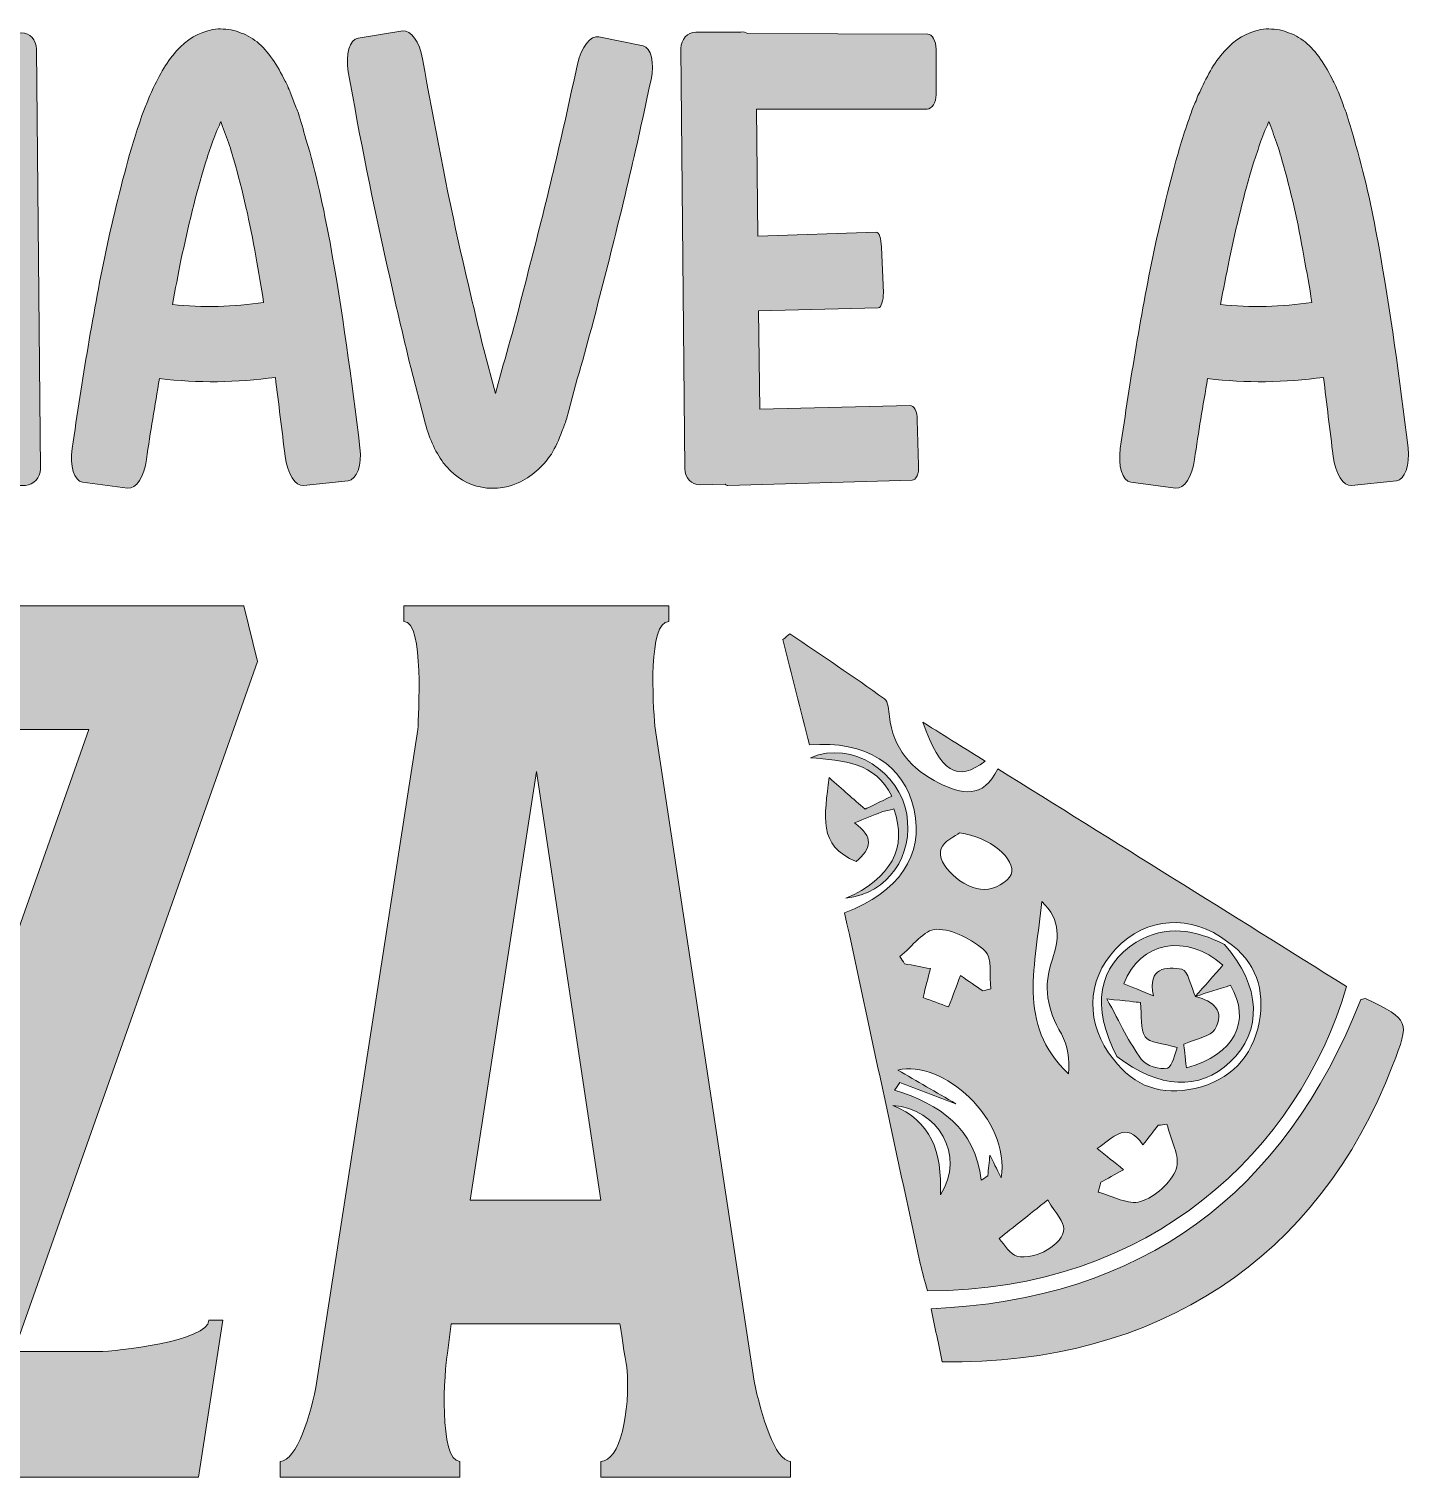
# Model space of a CAD drawing. Header units: inches. Extents: x 169 to 911, y -942 to -138.
# Drawn here: x 542.5 to 896.5, y -510 to -139 of the extents above; entities that cross this region are included whole.
import ezdxf

# ---------------------------------------------------------------- set-up
doc = ezdxf.new("R2010")
doc.units = ezdxf.units.IN
doc.header["$MEASUREMENT"] = 0
doc.layers.add('Layer 1', color=7, linetype='Continuous')

# ---------------------------------------------------------------- blocks, each defined once
blk = doc.blocks.new('block 4')
at = {"layer": 'Layer 1', "true_color": 0xe43b40}
h = blk.add_hatch(color=13, dxfattribs=at)
h.dxf.hatch_style = 2
edge = h.paths.add_edge_path()
edge.add_spline(control_points=[(508.29, -326.98), (508.29, -326.98), (504.27, -326.98), (504.27, -326.98), (504.27, -326.98), (510.52, -286.81), (510.52, -286.81), (510.52, -286.81), (597.57, -286.81), (597.57, -286.81), (597.57, -286.81), (601.14, -301.09), (601.14, -301.09), (601.14, -301.09), (538.64, -477.86), (538.64, -477.86), (538.64, -477.86), (560.51, -477.86), (560.51, -477.86), (564.53, -477.86), (588.64, -475.18), (588.64, -469.82), (588.64, -469.82), (592.21, -469.82), (592.21, -469.82), (592.21, -469.82), (585.96, -509.99), (585.96, -509.99), (585.96, -509.99), (499.36, -509.99), (499.36, -509.99), (499.36, -509.99), (495.35, -495.71), (495.35, -495.71), (495.35, -495.71), (557.84, -318.5), (557.84, -318.5), (557.84, -318.5), (535.97, -318.5), (535.97, -318.5), (532.39, -318.5), (508.29, -321.63), (508.29, -326.98)], knot_values=[0, 0, 0, 0, 1, 1, 1, 2, 2, 2, 3, 3, 3, 4, 4, 4, 5, 5, 5, 6, 6, 6, 7, 7, 7, 8, 8, 8, 9, 9, 9, 10, 10, 10, 11, 11, 11, 12, 12, 12, 13, 13, 13, 14, 14, 14, 14], degree=3, periodic=1)
h = blk.add_hatch(color=13, dxfattribs=at)
h.dxf.hatch_style = 2
edge = h.paths.add_edge_path()
edge.add_spline(control_points=[(737.73, -505.98), (737.73, -505.98), (737.73, -509.99), (737.73, -509.99), (737.73, -509.99), (689.08, -509.99), (689.08, -509.99), (689.08, -509.99), (689.08, -505.98), (689.08, -505.98), (693.98, -505.98), (696.66, -493.48), (695.77, -481.87), (695.33, -480.09), (693.98, -470.71), (693.98, -470.71), (693.98, -470.71), (650.69, -470.71), (650.69, -470.71), (650.69, -470.71), (649.79, -478.3), (649.79, -478.3), (648.9, -482.32), (647.56, -505.98), (652.92, -505.98), (652.92, -505.98), (652.92, -509.99), (652.92, -509.99), (652.92, -509.99), (606.94, -509.99), (606.94, -509.99), (606.94, -509.99), (606.94, -505.98), (606.94, -505.98), (610.96, -505.98), (614.98, -493.92), (616.32, -485.44), (616.32, -485.44), (642.21, -318.5), (642.21, -318.5), (642.21, -314.93), (643.99, -290.83), (638.63, -290.83), (638.63, -290.83), (638.63, -286.81), (638.63, -286.81), (638.63, -286.81), (706.48, -286.81), (706.48, -286.81), (706.48, -286.81), (706.48, -290.83), (706.48, -290.83), (701.13, -290.83), (702.47, -311.81), (702.91, -317.61), (702.91, -317.61), (728.35, -485.44), (728.35, -485.44), (730.14, -493.92), (733.71, -505.98), (737.73, -505.98)], knot_values=[0, 0, 0, 0, 1, 1, 1, 2, 2, 2, 3, 3, 3, 4, 4, 4, 5, 5, 5, 6, 6, 6, 7, 7, 7, 8, 8, 8, 9, 9, 9, 10, 10, 10, 11, 11, 11, 12, 12, 12, 13, 13, 13, 14, 14, 14, 15, 15, 15, 16, 16, 16, 17, 17, 17, 18, 18, 18, 19, 19, 19, 20, 20, 20, 20], degree=3, periodic=1)
h.paths.add_polyline_path([(689.08, -439.02), (672.56, -329.21), (655.6, -439.02)])
at = {"layer": 'Layer 1', "lineweight": 0}
blk.add_lwpolyline([(689.08, -439.02), (672.56, -329.21), (655.6, -439.02), (689.08, -439.02)], dxfattribs=at)
for points, knots in [([(508.29, -326.98), (508.29, -326.98), (504.27, -326.98), (504.27, -326.98), (504.27, -326.98), (510.52, -286.81), (510.52, -286.81), (510.52, -286.81), (597.57, -286.81), (597.57, -286.81), (597.57, -286.81), (601.14, -301.09), (601.14, -301.09), (601.14, -301.09), (538.64, -477.86), (538.64, -477.86), (538.64, -477.86), (560.51, -477.86), (560.51, -477.86), (564.53, -477.86), (588.64, -475.18), (588.64, -469.82), (588.64, -469.82), (592.21, -469.82), (592.21, -469.82), (592.21, -469.82), (585.96, -509.99), (585.96, -509.99), (585.96, -509.99), (499.36, -509.99), (499.36, -509.99), (499.36, -509.99), (495.35, -495.71), (495.35, -495.71), (495.35, -495.71), (557.84, -318.5), (557.84, -318.5), (557.84, -318.5), (535.97, -318.5), (535.97, -318.5), (532.39, -318.5), (508.29, -321.63), (508.29, -326.98)], [0, 0, 0, 0, 1, 1, 1, 2, 2, 2, 3, 3, 3, 4, 4, 4, 5, 5, 5, 6, 6, 6, 7, 7, 7, 8, 8, 8, 9, 9, 9, 10, 10, 10, 11, 11, 11, 12, 12, 12, 13, 13, 13, 14, 14, 14, 14]), ([(737.73, -505.98), (737.73, -505.98), (737.73, -509.99), (737.73, -509.99), (737.73, -509.99), (689.08, -509.99), (689.08, -509.99), (689.08, -509.99), (689.08, -505.98), (689.08, -505.98), (693.98, -505.98), (696.66, -493.48), (695.77, -481.87), (695.33, -480.09), (693.98, -470.71), (693.98, -470.71), (693.98, -470.71), (650.69, -470.71), (650.69, -470.71), (650.69, -470.71), (649.79, -478.3), (649.79, -478.3), (648.9, -482.32), (647.56, -505.98), (652.92, -505.98), (652.92, -505.98), (652.92, -509.99), (652.92, -509.99), (652.92, -509.99), (606.94, -509.99), (606.94, -509.99), (606.94, -509.99), (606.94, -505.98), (606.94, -505.98), (610.96, -505.98), (614.98, -493.92), (616.32, -485.44), (616.32, -485.44), (642.21, -318.5), (642.21, -318.5), (642.21, -314.93), (643.99, -290.83), (638.63, -290.83), (638.63, -290.83), (638.63, -286.81), (638.63, -286.81), (638.63, -286.81), (706.48, -286.81), (706.48, -286.81), (706.48, -286.81), (706.48, -290.83), (706.48, -290.83), (701.13, -290.83), (702.47, -311.81), (702.91, -317.61), (702.91, -317.61), (728.35, -485.44), (728.35, -485.44), (730.14, -493.92), (733.71, -505.98), (737.73, -505.98)], [0, 0, 0, 0, 1, 1, 1, 2, 2, 2, 3, 3, 3, 4, 4, 4, 5, 5, 5, 6, 6, 6, 7, 7, 7, 8, 8, 8, 9, 9, 9, 10, 10, 10, 11, 11, 11, 12, 12, 12, 13, 13, 13, 14, 14, 14, 15, 15, 15, 16, 16, 16, 17, 17, 17, 18, 18, 18, 19, 19, 19, 20, 20, 20, 20])]:
    blk.add_open_spline(points, degree=3, knots=knots, dxfattribs=at)
blk = doc.blocks.new('block 5')
at = {"layer": 'Layer 1', "true_color": 0xffffff}
h = blk.add_hatch(color=7, dxfattribs=at)
h.dxf.hatch_style = 2
edge = h.paths.add_edge_path()
edge.add_spline(control_points=[(544.45, -144.18), (544.45, -144.18), (545.45, -251.78), (545.45, -251.78), (545.45, -253.95), (543.78, -255.79), (541.61, -255.96), (541.61, -255.96), (530.1, -255.96), (530.1, -255.96), (527.93, -255.96), (526.26, -254.12), (526.1, -251.95), (526.1, -251.95), (525.76, -210.58), (525.76, -210.58), (525.76, -210.58), (496.57, -211.58), (496.57, -211.58), (496.57, -211.58), (496.9, -251.78), (496.9, -251.78), (497.07, -253.95), (495.23, -255.79), (493.23, -255.96), (493.23, -255.96), (481.55, -255.96), (481.55, -255.96), (479.38, -255.96), (477.71, -254.12), (477.71, -251.95), (477.71, -251.95), (476.71, -144.34), (476.71, -144.34), (476.71, -142.01), (478.38, -140.17), (480.55, -140.17), (480.55, -140.17), (492.06, -140), (492.06, -140), (494.23, -140), (495.9, -141.84), (496.07, -144.18), (496.07, -144.18), (496.4, -192.22), (496.4, -192.22), (496.4, -192.22), (525.6, -191.39), (525.6, -191.39), (525.6, -191.39), (525.26, -144.34), (525.26, -144.34), (525.1, -142.01), (526.93, -140.17), (528.93, -140.17), (528.93, -140.17), (540.61, -140), (540.61, -140), (542.78, -140), (544.45, -141.84), (544.45, -144.18)], knot_values=[0, 0, 0, 0, 1, 1, 1, 2, 2, 2, 3, 3, 3, 4, 4, 4, 5, 5, 5, 6, 6, 6, 7, 7, 7, 8, 8, 8, 9, 9, 9, 10, 10, 10, 11, 11, 11, 12, 12, 12, 13, 13, 13, 14, 14, 14, 15, 15, 15, 16, 16, 16, 17, 17, 17, 18, 18, 18, 19, 19, 19, 20, 20, 20, 20], degree=3, periodic=1)
h = blk.add_hatch(color=7, dxfattribs=at)
h.dxf.hatch_style = 2
edge = h.paths.add_edge_path()
edge.add_spline(control_points=[(627.36, -246.28), (627.86, -250.78), (626.53, -254.45), (624.36, -254.79), (624.36, -254.79), (612.85, -255.96), (612.85, -255.96), (610.85, -256.29), (608.68, -252.95), (608.18, -248.45), (607.34, -241.77), (606.51, -234.93), (605.67, -228.26), (595.83, -229.6), (585.82, -229.76), (575.98, -228.59), (574.81, -235.44), (573.64, -242.27), (572.64, -249.28), (572.14, -253.62), (569.97, -256.96), (567.8, -256.62), (567.8, -256.62), (556.29, -255.12), (556.29, -255.12), (554.12, -254.79), (552.95, -250.95), (553.62, -246.45), (556.12, -229.09), (558.96, -211.58), (562.63, -194.06), (564.63, -185.38), (566.63, -176.71), (569.3, -167.87), (569.97, -165.7), (570.8, -163.36), (571.47, -161.19), (571.97, -160.02), (572.3, -158.86), (572.81, -157.86), (573.14, -157.19), (573.31, -156.69), (573.47, -156.02), (573.47, -156.02), (573.97, -155.19), (573.97, -155.19), (573.97, -155.19), (574.47, -154.02), (574.47, -154.02), (576.31, -150.18), (578.48, -146.34), (581.31, -143.67), (584.15, -140.84), (587.32, -139.34), (590.99, -139), (591.83, -139), (592.83, -139), (593.66, -139.17), (594.66, -139.17), (595.5, -139.5), (596.33, -139.84), (598, -140.34), (599.5, -141.17), (601, -142.34), (603.84, -144.68), (606.17, -148.35), (608.18, -152.35), (608.34, -152.68), (608.68, -153.18), (608.84, -153.69), (609.01, -154.18), (609.34, -154.85), (609.51, -155.19), (609.51, -155.19), (610.18, -157.02), (610.18, -157.02), (610.68, -158.19), (611.01, -159.36), (611.51, -160.36), (612.18, -162.69), (612.85, -164.86), (613.51, -167.2), (616.18, -176.04), (618.02, -184.88), (619.69, -193.73), (622.86, -211.24), (625.19, -228.76), (627.36, -246.28)], knot_values=[0, 0, 0, 0, 1, 1, 1, 2, 2, 2, 3, 3, 3, 4, 4, 4, 5, 5, 5, 6, 6, 6, 7, 7, 7, 8, 8, 8, 9, 9, 9, 10, 10, 10, 11, 11, 11, 12, 12, 12, 13, 13, 13, 14, 14, 14, 15, 15, 15, 16, 16, 16, 17, 17, 17, 18, 18, 18, 19, 19, 19, 20, 20, 20, 21, 21, 21, 22, 22, 22, 23, 23, 23, 24, 24, 24, 25, 25, 25, 26, 26, 26, 27, 27, 27, 28, 28, 28, 29, 29, 29, 29], degree=3, periodic=1)
edge = h.paths.add_edge_path()
edge.add_spline(control_points=[(602.67, -209.07), (602.17, -205.07), (601.33, -201.23), (600.67, -197.23), (599.17, -188.72), (597.33, -180.38), (595, -172.54), (594.49, -170.54), (593.83, -168.53), (593.16, -166.7), (592.83, -165.86), (592.49, -164.86), (592.16, -164.03), (592.16, -164.03), (591.66, -162.69), (591.66, -162.69), (591.66, -162.69), (591.49, -163.03), (591.49, -163.03), (591.49, -163.03), (591.32, -163.69), (591.32, -163.69), (591.16, -164.03), (590.82, -164.53), (590.66, -165.03), (590.33, -165.86), (589.99, -166.87), (589.66, -167.7), (588.99, -169.7), (588.32, -171.54), (587.66, -173.54), (585.32, -181.38), (583.32, -189.72), (581.48, -198.23), (580.81, -201.9), (579.98, -205.74), (579.31, -209.58), (586.99, -210.41), (595, -210.24), (602.67, -209.07)], knot_values=[0, 0, 0, 0, 1, 1, 1, 2, 2, 2, 3, 3, 3, 4, 4, 4, 5, 5, 5, 6, 6, 6, 7, 7, 7, 8, 8, 8, 9, 9, 9, 10, 10, 10, 11, 11, 11, 12, 12, 12, 13, 13, 13, 13], degree=3, periodic=1)
h = blk.add_hatch(color=7, dxfattribs=at)
h.dxf.hatch_style = 2
edge = h.paths.add_edge_path()
edge.add_spline(control_points=[(701.94, -152.02), (698.27, -169.53), (694.09, -187.05), (689.59, -204.4), (687.42, -213.08), (685.09, -221.75), (682.58, -230.26), (682.58, -230.26), (680.91, -236.77), (680.91, -236.77), (680.91, -236.77), (680.25, -238.94), (680.25, -238.94), (679.91, -240.11), (679.58, -241.11), (679.08, -242.11), (678.41, -244.28), (677.41, -246.11), (676.41, -247.95), (674.08, -251.28), (671.24, -253.79), (667.9, -255.29), (664.56, -256.79), (660.73, -257.12), (657.22, -256.12), (653.72, -255.12), (651.05, -253.12), (648.71, -250.12), (646.55, -247.28), (644.88, -243.28), (643.88, -239.27), (643.88, -239.27), (640.37, -225.76), (640.37, -225.76), (638.37, -217.42), (636.37, -209.07), (634.54, -200.57), (630.7, -183.88), (627.36, -166.87), (624.36, -150.02), (623.69, -145.51), (624.69, -141.67), (626.86, -141.34), (626.86, -141.34), (638.37, -139.5), (638.37, -139.5), (640.37, -139.17), (642.71, -142.34), (643.38, -146.68), (646.38, -163.36), (649.55, -179.88), (653.22, -196.4), (655.22, -204.74), (657.06, -212.91), (659.06, -221.09), (659.06, -221.09), (662.06, -232.43), (662.06, -232.43), (662.06, -232.43), (664.07, -225.09), (664.07, -225.09), (666.57, -216.58), (668.74, -208.07), (670.9, -199.56), (675.41, -182.38), (679.41, -165.2), (683.08, -148.01), (684.08, -143.67), (686.42, -140.51), (688.59, -141.01), (688.59, -141.01), (699.93, -143.34), (699.93, -143.34), (701.94, -143.84), (702.94, -147.68), (701.94, -152.02)], knot_values=[0, 0, 0, 0, 1, 1, 1, 2, 2, 2, 3, 3, 3, 4, 4, 4, 5, 5, 5, 6, 6, 6, 7, 7, 7, 8, 8, 8, 9, 9, 9, 10, 10, 10, 11, 11, 11, 12, 12, 12, 13, 13, 13, 14, 14, 14, 15, 15, 15, 16, 16, 16, 17, 17, 17, 18, 18, 18, 19, 19, 19, 20, 20, 20, 21, 21, 21, 22, 22, 22, 23, 23, 23, 24, 24, 24, 25, 25, 25, 25], degree=3, periodic=1)
h = blk.add_hatch(color=7, dxfattribs=at)
h.dxf.hatch_style = 2
edge = h.paths.add_edge_path()
edge.add_spline(control_points=[(775.01, -144.18), (775.01, -144.18), (775.01, -155.85), (775.01, -155.85), (775.01, -157.86), (774.01, -159.52), (772.67, -159.52), (772.67, -159.52), (728.96, -159.52), (728.96, -159.52), (728.96, -159.52), (729.29, -192.06), (729.29, -192.06), (729.29, -192.06), (759.66, -191.06), (759.66, -191.06), (760.33, -191.06), (760.99, -192.73), (760.99, -194.89), (760.99, -194.89), (761.49, -206.57), (761.49, -206.57), (761.49, -208.57), (760.99, -210.41), (760.16, -210.41), (760.16, -210.41), (729.46, -211.24), (729.46, -211.24), (729.46, -211.24), (729.8, -236.44), (729.8, -236.44), (729.8, -236.44), (768.34, -235.44), (768.34, -235.44), (769.33, -235.44), (770.17, -237.1), (770.17, -239.11), (770.17, -239.11), (770.5, -250.78), (770.5, -250.78), (770.67, -252.95), (769.84, -254.62), (768.83, -254.62), (768.83, -254.62), (721.62, -255.96), (721.62, -255.96), (721.45, -255.96), (721.12, -255.96), (720.95, -255.62), (720.95, -255.62), (714.45, -255.79), (714.45, -255.79), (712.28, -255.79), (710.61, -253.95), (710.61, -251.62), (710.61, -251.62), (709.61, -144.01), (709.61, -144.01), (709.61, -141.67), (711.28, -139.84), (713.44, -139.84), (713.44, -139.84), (724.96, -139.84), (724.96, -139.84), (725.63, -139.67), (726.12, -139.84), (726.79, -140.17), (726.79, -140.17), (772.84, -140.34), (772.84, -140.34), (774.01, -140.34), (775.01, -142.01), (775.01, -144.18)], knot_values=[0, 0, 0, 0, 1, 1, 1, 2, 2, 2, 3, 3, 3, 4, 4, 4, 5, 5, 5, 6, 6, 6, 7, 7, 7, 8, 8, 8, 9, 9, 9, 10, 10, 10, 11, 11, 11, 12, 12, 12, 13, 13, 13, 14, 14, 14, 15, 15, 15, 16, 16, 16, 17, 17, 17, 18, 18, 18, 19, 19, 19, 20, 20, 20, 21, 21, 21, 22, 22, 22, 23, 23, 23, 24, 24, 24, 24], degree=3, periodic=1)
h = blk.add_hatch(color=7, dxfattribs=at)
h.dxf.hatch_style = 2
edge = h.paths.add_edge_path()
edge.add_spline(control_points=[(895.96, -246.28), (896.46, -250.78), (895.12, -254.45), (892.95, -254.79), (892.95, -254.79), (881.44, -255.96), (881.44, -255.96), (879.44, -256.29), (877.27, -252.95), (876.77, -248.45), (875.93, -241.77), (875.1, -234.93), (874.27, -228.26), (864.42, -229.6), (854.41, -229.76), (844.57, -228.59), (843.4, -235.44), (842.23, -242.27), (841.23, -249.28), (840.73, -253.62), (838.56, -256.96), (836.39, -256.62), (836.39, -256.62), (824.88, -255.12), (824.88, -255.12), (822.71, -254.79), (821.55, -250.95), (822.21, -246.45), (824.72, -229.09), (827.55, -211.58), (831.22, -194.06), (833.22, -185.38), (835.23, -176.71), (837.89, -167.87), (838.56, -165.7), (839.4, -163.36), (840.07, -161.19), (840.56, -160.02), (840.9, -158.86), (841.4, -157.86), (841.73, -157.19), (841.9, -156.69), (842.07, -156.02), (842.07, -156.02), (842.57, -155.19), (842.57, -155.19), (842.57, -155.19), (843.07, -154.02), (843.07, -154.02), (844.9, -150.18), (847.07, -146.34), (849.91, -143.67), (852.74, -140.84), (855.92, -139.34), (859.58, -139), (860.42, -139), (861.42, -139), (862.25, -139.17), (863.26, -139.17), (864.09, -139.5), (864.92, -139.84), (866.59, -140.34), (868.09, -141.17), (869.6, -142.34), (872.43, -144.68), (874.77, -148.35), (876.77, -152.35), (876.94, -152.68), (877.27, -153.18), (877.44, -153.69), (877.6, -154.18), (877.94, -154.85), (878.1, -155.19), (878.1, -155.19), (878.77, -157.02), (878.77, -157.02), (879.27, -158.19), (879.61, -159.36), (880.11, -160.36), (880.77, -162.69), (881.44, -164.86), (882.11, -167.2), (884.78, -176.04), (886.61, -184.88), (888.28, -193.73), (891.45, -211.24), (893.78, -228.76), (895.96, -246.28)], knot_values=[0, 0, 0, 0, 1, 1, 1, 2, 2, 2, 3, 3, 3, 4, 4, 4, 5, 5, 5, 6, 6, 6, 7, 7, 7, 8, 8, 8, 9, 9, 9, 10, 10, 10, 11, 11, 11, 12, 12, 12, 13, 13, 13, 14, 14, 14, 15, 15, 15, 16, 16, 16, 17, 17, 17, 18, 18, 18, 19, 19, 19, 20, 20, 20, 21, 21, 21, 22, 22, 22, 23, 23, 23, 24, 24, 24, 25, 25, 25, 26, 26, 26, 27, 27, 27, 28, 28, 28, 29, 29, 29, 29], degree=3, periodic=1)
edge = h.paths.add_edge_path()
edge.add_spline(control_points=[(871.26, -209.07), (870.76, -205.07), (869.93, -201.23), (869.26, -197.23), (867.76, -188.72), (865.92, -180.38), (863.59, -172.54), (863.09, -170.54), (862.42, -168.53), (861.75, -166.7), (861.42, -165.86), (861.09, -164.86), (860.75, -164.03), (860.75, -164.03), (860.25, -162.69), (860.25, -162.69), (860.25, -162.69), (860.09, -163.03), (860.09, -163.03), (860.09, -163.03), (859.92, -163.69), (859.92, -163.69), (859.75, -164.03), (859.42, -164.53), (859.25, -165.03), (858.92, -165.86), (858.58, -166.87), (858.25, -167.7), (857.58, -169.7), (856.91, -171.54), (856.25, -173.54), (853.91, -181.38), (851.91, -189.72), (850.08, -198.23), (849.41, -201.9), (848.57, -205.74), (847.91, -209.58), (855.58, -210.41), (863.59, -210.24), (871.26, -209.07)], knot_values=[0, 0, 0, 0, 1, 1, 1, 2, 2, 2, 3, 3, 3, 4, 4, 4, 5, 5, 5, 6, 6, 6, 7, 7, 7, 8, 8, 8, 9, 9, 9, 10, 10, 10, 11, 11, 11, 12, 12, 12, 13, 13, 13, 13], degree=3, periodic=1)
at = {"layer": 'Layer 1', "lineweight": 0}
for points, knots in [([(544.45, -144.18), (544.45, -144.18), (545.45, -251.78), (545.45, -251.78), (545.45, -253.95), (543.78, -255.79), (541.61, -255.96), (541.61, -255.96), (530.1, -255.96), (530.1, -255.96), (527.93, -255.96), (526.26, -254.12), (526.1, -251.95), (526.1, -251.95), (525.76, -210.58), (525.76, -210.58), (525.76, -210.58), (496.57, -211.58), (496.57, -211.58), (496.57, -211.58), (496.9, -251.78), (496.9, -251.78), (497.07, -253.95), (495.23, -255.79), (493.23, -255.96), (493.23, -255.96), (481.55, -255.96), (481.55, -255.96), (479.38, -255.96), (477.71, -254.12), (477.71, -251.95), (477.71, -251.95), (476.71, -144.34), (476.71, -144.34), (476.71, -142.01), (478.38, -140.17), (480.55, -140.17), (480.55, -140.17), (492.06, -140), (492.06, -140), (494.23, -140), (495.9, -141.84), (496.07, -144.18), (496.07, -144.18), (496.4, -192.22), (496.4, -192.22), (496.4, -192.22), (525.6, -191.39), (525.6, -191.39), (525.6, -191.39), (525.26, -144.34), (525.26, -144.34), (525.1, -142.01), (526.93, -140.17), (528.93, -140.17), (528.93, -140.17), (540.61, -140), (540.61, -140), (542.78, -140), (544.45, -141.84), (544.45, -144.18)], [0, 0, 0, 0, 1, 1, 1, 2, 2, 2, 3, 3, 3, 4, 4, 4, 5, 5, 5, 6, 6, 6, 7, 7, 7, 8, 8, 8, 9, 9, 9, 10, 10, 10, 11, 11, 11, 12, 12, 12, 13, 13, 13, 14, 14, 14, 15, 15, 15, 16, 16, 16, 17, 17, 17, 18, 18, 18, 19, 19, 19, 20, 20, 20, 20]), ([(627.36, -246.28), (627.86, -250.78), (626.53, -254.45), (624.36, -254.79), (624.36, -254.79), (612.85, -255.96), (612.85, -255.96), (610.85, -256.29), (608.68, -252.95), (608.18, -248.45), (607.34, -241.77), (606.51, -234.93), (605.67, -228.26), (595.83, -229.6), (585.82, -229.76), (575.98, -228.59), (574.81, -235.44), (573.64, -242.27), (572.64, -249.28), (572.14, -253.62), (569.97, -256.96), (567.8, -256.62), (567.8, -256.62), (556.29, -255.12), (556.29, -255.12), (554.12, -254.79), (552.95, -250.95), (553.62, -246.45), (556.12, -229.09), (558.96, -211.58), (562.63, -194.06), (564.63, -185.38), (566.63, -176.71), (569.3, -167.87), (569.97, -165.7), (570.8, -163.36), (571.47, -161.19), (571.97, -160.02), (572.3, -158.86), (572.81, -157.86), (573.14, -157.19), (573.31, -156.69), (573.47, -156.02), (573.47, -156.02), (573.97, -155.19), (573.97, -155.19), (573.97, -155.19), (574.47, -154.02), (574.47, -154.02), (576.31, -150.18), (578.48, -146.34), (581.31, -143.67), (584.15, -140.84), (587.32, -139.34), (590.99, -139), (591.83, -139), (592.83, -139), (593.66, -139.17), (594.66, -139.17), (595.5, -139.5), (596.33, -139.84), (598, -140.34), (599.5, -141.17), (601, -142.34), (603.84, -144.68), (606.17, -148.35), (608.18, -152.35), (608.34, -152.68), (608.68, -153.18), (608.84, -153.69), (609.01, -154.18), (609.34, -154.85), (609.51, -155.19), (609.51, -155.19), (610.18, -157.02), (610.18, -157.02), (610.68, -158.19), (611.01, -159.36), (611.51, -160.36), (612.18, -162.69), (612.85, -164.86), (613.51, -167.2), (616.18, -176.04), (618.02, -184.88), (619.69, -193.73), (622.86, -211.24), (625.19, -228.76), (627.36, -246.28)], [0, 0, 0, 0, 1, 1, 1, 2, 2, 2, 3, 3, 3, 4, 4, 4, 5, 5, 5, 6, 6, 6, 7, 7, 7, 8, 8, 8, 9, 9, 9, 10, 10, 10, 11, 11, 11, 12, 12, 12, 13, 13, 13, 14, 14, 14, 15, 15, 15, 16, 16, 16, 17, 17, 17, 18, 18, 18, 19, 19, 19, 20, 20, 20, 21, 21, 21, 22, 22, 22, 23, 23, 23, 24, 24, 24, 25, 25, 25, 26, 26, 26, 27, 27, 27, 28, 28, 28, 29, 29, 29, 29]), ([(701.94, -152.02), (698.27, -169.53), (694.09, -187.05), (689.59, -204.4), (687.42, -213.08), (685.09, -221.75), (682.58, -230.26), (682.58, -230.26), (680.91, -236.77), (680.91, -236.77), (680.91, -236.77), (680.25, -238.94), (680.25, -238.94), (679.91, -240.11), (679.58, -241.11), (679.08, -242.11), (678.41, -244.28), (677.41, -246.11), (676.41, -247.95), (674.08, -251.28), (671.24, -253.79), (667.9, -255.29), (664.56, -256.79), (660.73, -257.12), (657.22, -256.12), (653.72, -255.12), (651.05, -253.12), (648.71, -250.12), (646.55, -247.28), (644.88, -243.28), (643.88, -239.27), (643.88, -239.27), (640.37, -225.76), (640.37, -225.76), (638.37, -217.42), (636.37, -209.07), (634.54, -200.57), (630.7, -183.88), (627.36, -166.87), (624.36, -150.02), (623.69, -145.51), (624.69, -141.67), (626.86, -141.34), (626.86, -141.34), (638.37, -139.5), (638.37, -139.5), (640.37, -139.17), (642.71, -142.34), (643.38, -146.68), (646.38, -163.36), (649.55, -179.88), (653.22, -196.4), (655.22, -204.74), (657.06, -212.91), (659.06, -221.09), (659.06, -221.09), (662.06, -232.43), (662.06, -232.43), (662.06, -232.43), (664.07, -225.09), (664.07, -225.09), (666.57, -216.58), (668.74, -208.07), (670.9, -199.56), (675.41, -182.38), (679.41, -165.2), (683.08, -148.01), (684.08, -143.67), (686.42, -140.51), (688.59, -141.01), (688.59, -141.01), (699.93, -143.34), (699.93, -143.34), (701.94, -143.84), (702.94, -147.68), (701.94, -152.02)], [0, 0, 0, 0, 1, 1, 1, 2, 2, 2, 3, 3, 3, 4, 4, 4, 5, 5, 5, 6, 6, 6, 7, 7, 7, 8, 8, 8, 9, 9, 9, 10, 10, 10, 11, 11, 11, 12, 12, 12, 13, 13, 13, 14, 14, 14, 15, 15, 15, 16, 16, 16, 17, 17, 17, 18, 18, 18, 19, 19, 19, 20, 20, 20, 21, 21, 21, 22, 22, 22, 23, 23, 23, 24, 24, 24, 25, 25, 25, 25]), ([(775.01, -144.18), (775.01, -144.18), (775.01, -155.85), (775.01, -155.85), (775.01, -157.86), (774.01, -159.52), (772.67, -159.52), (772.67, -159.52), (728.96, -159.52), (728.96, -159.52), (728.96, -159.52), (729.29, -192.06), (729.29, -192.06), (729.29, -192.06), (759.66, -191.06), (759.66, -191.06), (760.33, -191.06), (760.99, -192.73), (760.99, -194.89), (760.99, -194.89), (761.49, -206.57), (761.49, -206.57), (761.49, -208.57), (760.99, -210.41), (760.16, -210.41), (760.16, -210.41), (729.46, -211.24), (729.46, -211.24), (729.46, -211.24), (729.8, -236.44), (729.8, -236.44), (729.8, -236.44), (768.34, -235.44), (768.34, -235.44), (769.33, -235.44), (770.17, -237.1), (770.17, -239.11), (770.17, -239.11), (770.5, -250.78), (770.5, -250.78), (770.67, -252.95), (769.84, -254.62), (768.83, -254.62), (768.83, -254.62), (721.62, -255.96), (721.62, -255.96), (721.45, -255.96), (721.12, -255.96), (720.95, -255.62), (720.95, -255.62), (714.45, -255.79), (714.45, -255.79), (712.28, -255.79), (710.61, -253.95), (710.61, -251.62), (710.61, -251.62), (709.61, -144.01), (709.61, -144.01), (709.61, -141.67), (711.28, -139.84), (713.44, -139.84), (713.44, -139.84), (724.96, -139.84), (724.96, -139.84), (725.63, -139.67), (726.12, -139.84), (726.79, -140.17), (726.79, -140.17), (772.84, -140.34), (772.84, -140.34), (774.01, -140.34), (775.01, -142.01), (775.01, -144.18)], [0, 0, 0, 0, 1, 1, 1, 2, 2, 2, 3, 3, 3, 4, 4, 4, 5, 5, 5, 6, 6, 6, 7, 7, 7, 8, 8, 8, 9, 9, 9, 10, 10, 10, 11, 11, 11, 12, 12, 12, 13, 13, 13, 14, 14, 14, 15, 15, 15, 16, 16, 16, 17, 17, 17, 18, 18, 18, 19, 19, 19, 20, 20, 20, 21, 21, 21, 22, 22, 22, 23, 23, 23, 24, 24, 24, 24]), ([(895.96, -246.28), (896.46, -250.78), (895.12, -254.45), (892.95, -254.79), (892.95, -254.79), (881.44, -255.96), (881.44, -255.96), (879.44, -256.29), (877.27, -252.95), (876.77, -248.45), (875.93, -241.77), (875.1, -234.93), (874.27, -228.26), (864.42, -229.6), (854.41, -229.76), (844.57, -228.59), (843.4, -235.44), (842.23, -242.27), (841.23, -249.28), (840.73, -253.62), (838.56, -256.96), (836.39, -256.62), (836.39, -256.62), (824.88, -255.12), (824.88, -255.12), (822.71, -254.79), (821.55, -250.95), (822.21, -246.45), (824.72, -229.09), (827.55, -211.58), (831.22, -194.06), (833.22, -185.38), (835.23, -176.71), (837.89, -167.87), (838.56, -165.7), (839.4, -163.36), (840.07, -161.19), (840.56, -160.02), (840.9, -158.86), (841.4, -157.86), (841.73, -157.19), (841.9, -156.69), (842.07, -156.02), (842.07, -156.02), (842.57, -155.19), (842.57, -155.19), (842.57, -155.19), (843.07, -154.02), (843.07, -154.02), (844.9, -150.18), (847.07, -146.34), (849.91, -143.67), (852.74, -140.84), (855.92, -139.34), (859.58, -139), (860.42, -139), (861.42, -139), (862.25, -139.17), (863.26, -139.17), (864.09, -139.5), (864.92, -139.84), (866.59, -140.34), (868.09, -141.17), (869.6, -142.34), (872.43, -144.68), (874.77, -148.35), (876.77, -152.35), (876.94, -152.68), (877.27, -153.18), (877.44, -153.69), (877.6, -154.18), (877.94, -154.85), (878.1, -155.19), (878.1, -155.19), (878.77, -157.02), (878.77, -157.02), (879.27, -158.19), (879.61, -159.36), (880.11, -160.36), (880.77, -162.69), (881.44, -164.86), (882.11, -167.2), (884.78, -176.04), (886.61, -184.88), (888.28, -193.73), (891.45, -211.24), (893.78, -228.76), (895.96, -246.28)], [0, 0, 0, 0, 1, 1, 1, 2, 2, 2, 3, 3, 3, 4, 4, 4, 5, 5, 5, 6, 6, 6, 7, 7, 7, 8, 8, 8, 9, 9, 9, 10, 10, 10, 11, 11, 11, 12, 12, 12, 13, 13, 13, 14, 14, 14, 15, 15, 15, 16, 16, 16, 17, 17, 17, 18, 18, 18, 19, 19, 19, 20, 20, 20, 21, 21, 21, 22, 22, 22, 23, 23, 23, 24, 24, 24, 25, 25, 25, 26, 26, 26, 27, 27, 27, 28, 28, 28, 29, 29, 29, 29]), ([(602.67, -209.07), (602.17, -205.07), (601.33, -201.23), (600.67, -197.23), (599.17, -188.72), (597.33, -180.38), (595, -172.54), (594.49, -170.54), (593.83, -168.53), (593.16, -166.7), (592.83, -165.86), (592.49, -164.86), (592.16, -164.03), (592.16, -164.03), (591.66, -162.69), (591.66, -162.69), (591.66, -162.69), (591.49, -163.03), (591.49, -163.03), (591.49, -163.03), (591.32, -163.69), (591.32, -163.69), (591.16, -164.03), (590.82, -164.53), (590.66, -165.03), (590.33, -165.86), (589.99, -166.87), (589.66, -167.7), (588.99, -169.7), (588.32, -171.54), (587.66, -173.54), (585.32, -181.38), (583.32, -189.72), (581.48, -198.23), (580.81, -201.9), (579.98, -205.74), (579.31, -209.58), (586.99, -210.41), (595, -210.24), (602.67, -209.07)], [0, 0, 0, 0, 1, 1, 1, 2, 2, 2, 3, 3, 3, 4, 4, 4, 5, 5, 5, 6, 6, 6, 7, 7, 7, 8, 8, 8, 9, 9, 9, 10, 10, 10, 11, 11, 11, 12, 12, 12, 13, 13, 13, 13]), ([(871.26, -209.07), (870.76, -205.07), (869.93, -201.23), (869.26, -197.23), (867.76, -188.72), (865.92, -180.38), (863.59, -172.54), (863.09, -170.54), (862.42, -168.53), (861.75, -166.7), (861.42, -165.86), (861.09, -164.86), (860.75, -164.03), (860.75, -164.03), (860.25, -162.69), (860.25, -162.69), (860.25, -162.69), (860.09, -163.03), (860.09, -163.03), (860.09, -163.03), (859.92, -163.69), (859.92, -163.69), (859.75, -164.03), (859.42, -164.53), (859.25, -165.03), (858.92, -165.86), (858.58, -166.87), (858.25, -167.7), (857.58, -169.7), (856.91, -171.54), (856.25, -173.54), (853.91, -181.38), (851.91, -189.72), (850.08, -198.23), (849.41, -201.9), (848.57, -205.74), (847.91, -209.58), (855.58, -210.41), (863.59, -210.24), (871.26, -209.07)], [0, 0, 0, 0, 1, 1, 1, 2, 2, 2, 3, 3, 3, 4, 4, 4, 5, 5, 5, 6, 6, 6, 7, 7, 7, 8, 8, 8, 9, 9, 9, 10, 10, 10, 11, 11, 11, 12, 12, 12, 13, 13, 13, 13])]:
    blk.add_open_spline(points, degree=3, knots=knots, dxfattribs=at)
blk = doc.blocks.new('block 6')
at = {"layer": 'Layer 1', "true_color": 0xffffff}
h = blk.add_hatch(color=7, dxfattribs=at)
h.dxf.hatch_style = 2
edge = h.paths.add_edge_path()
edge.add_spline(control_points=[(772.78, -462.28), (772.11, -459.74), (771.43, -457.53), (770.94, -455.28), (764.46, -425.31), (758, -395.34), (751.56, -365.43), (765.57, -360.17), (771.87, -350.68), (769.37, -339.04), (766.9, -327.56), (756.95, -321.19), (742.56, -322.44), (740.31, -313.51), (738.03, -304.48), (735.76, -295.44), (736.34, -294.94), (736.93, -294.45), (737.52, -293.95), (745.63, -299.47), (753.8, -304.91), (761.77, -310.63), (762.76, -311.34), (762.85, -313.56), (763.03, -315.11), (763.97, -323.31), (768.61, -328.69), (775.78, -332.21), (781.49, -335.01), (786.96, -336.47), (790.8, -328.55), (820.91, -347.34), (850.62, -365.87), (880.21, -384.33), (867.9, -426.08), (830.08, -462.4), (772.78, -462.28)], knot_values=[0, 0, 0, 0, 1, 1, 1, 2, 2, 2, 3, 3, 3, 4, 4, 4, 5, 5, 5, 6, 6, 6, 7, 7, 7, 8, 8, 8, 9, 9, 9, 10, 10, 10, 11, 11, 11, 12, 12, 12, 12], degree=3, periodic=1)
edge = h.paths.add_edge_path()
edge.add_spline(control_points=[(788.79, -427.51), (789.63, -429.22), (790.47, -430.94), (791.66, -433.37), (794.19, -418.07), (776.39, -402.94), (765.22, -405.75), (770.02, -408.54), (775.03, -411.44), (780.03, -414.34), (775.24, -412.53), (770.46, -410.73), (765.67, -408.92), (765.23, -409.58), (764.79, -410.25), (764.35, -410.91), (775.96, -414.45), (784.99, -420.53), (786.56, -433.95), (787.12, -433.57), (787.68, -433.2), (788.24, -432.83), (788.42, -431.05), (788.61, -429.28), (788.79, -427.51)], knot_values=[0, 0, 0, 0, 1, 1, 1, 2, 2, 2, 3, 3, 3, 4, 4, 4, 5, 5, 5, 6, 6, 6, 7, 7, 7, 8, 8, 8, 8], degree=3, periodic=1)
edge = h.paths.add_edge_path()
edge.add_spline(control_points=[(849.68, -372.84), (840.36, -365.66), (828.82, -366.41), (821, -374.72), (813.4, -382.79), (813.2, -394.13), (820.49, -402.98), (825.78, -410.07), (832.92, -412.3), (841.32, -410.42), (850.38, -408.38), (856.06, -402.38), (857.78, -393.51), (859.36, -385.29), (857.02, -377.91), (849.68, -372.84)], knot_values=[0, 0, 0, 0, 1, 1, 1, 2, 2, 2, 3, 3, 3, 4, 4, 4, 5, 5, 5, 5], degree=3, periodic=1)
edge = h.paths.add_edge_path()
edge.add_spline(control_points=[(817.23, -434.47), (817.01, -435.32), (816.79, -436.17), (816.56, -437.02), (820.21, -437.96), (824.37, -440.42), (827.39, -439.43), (831.07, -438.23), (835.25, -434.63), (836.51, -431.1), (837.63, -427.94), (835.1, -423.47), (834.17, -419.58), (833.42, -419.68), (832.67, -419.78), (831.93, -419.88), (830.69, -421.46), (829.45, -423.05), (828.01, -424.88), (823.52, -418.34), (820.37, -423.32), (816.24, -425.81), (818.68, -427.77), (820.58, -429.3), (823.03, -431.27), (820.67, -432.57), (818.95, -433.52), (817.23, -434.47)], knot_values=[0, 0, 0, 0, 1, 1, 1, 2, 2, 2, 3, 3, 3, 4, 4, 4, 5, 5, 5, 6, 6, 6, 7, 7, 7, 8, 8, 8, 9, 9, 9, 9], degree=3, periodic=1)
edge = h.paths.add_edge_path()
edge.add_spline(control_points=[(765.73, -376.65), (766.13, -377.26), (766.53, -377.87), (766.94, -378.49), (769.14, -378.91), (771.34, -379.33), (773.55, -379.75), (772.92, -382.2), (772.35, -384.4), (771.65, -387.13), (773.92, -387.97), (775.94, -388.72), (778.2, -389.56), (779.32, -386.62), (780.2, -384.29), (781.25, -381.52), (783.37, -382.98), (785.17, -384.22), (786.96, -385.45), (787.65, -385.28), (788.33, -385.12), (789.01, -384.95), (788.63, -381.62), (789.46, -376.95), (787.59, -375.25), (784.3, -372.27), (779.35, -369.63), (775.11, -369.65), (771.97, -369.68), (768.86, -374.15), (765.73, -376.65)], knot_values=[0, 0, 0, 0, 1, 1, 1, 2, 2, 2, 3, 3, 3, 4, 4, 4, 5, 5, 5, 6, 6, 6, 7, 7, 7, 8, 8, 8, 9, 9, 9, 10, 10, 10, 10], degree=3, periodic=1)
edge = h.paths.add_edge_path()
edge.add_spline(control_points=[(780.97, -344.97), (780.05, -345.73), (776.92, -347.04), (776.24, -349.14), (774.99, -353), (781.86, -359.47), (787.48, -359.48), (789.82, -359.48), (793.51, -357.54), (794.22, -355.61), (795.62, -351.75), (788.78, -345.87), (780.97, -344.97)], knot_values=[0, 0, 0, 0, 1, 1, 1, 2, 2, 2, 3, 3, 3, 4, 4, 4, 4], degree=3, periodic=1)
edge = h.paths.add_edge_path()
edge.add_spline(control_points=[(802.09, -362.57), (800.65, -378.41), (795.41, -394.09), (808.94, -406.67), (809.19, -403.07), (808.81, -399.39), (807.11, -396.49), (803.49, -390.29), (802.29, -384.35), (804.8, -377.28), (806.44, -372.65), (807.17, -367.29), (802.09, -362.57)], knot_values=[0, 0, 0, 0, 1, 1, 1, 2, 2, 2, 3, 3, 3, 4, 4, 4, 4], degree=3, periodic=1)
edge = h.paths.add_edge_path()
edge.add_spline(control_points=[(803.64, -438.99), (798.52, -443.04), (794.83, -445.98), (791.13, -448.91), (792.65, -450.48), (793.94, -453.01), (795.73, -453.43), (800.49, -454.54), (807.68, -450.26), (807.75, -446.4), (807.79, -444.59), (805.82, -442.75), (803.64, -438.99)], knot_values=[0, 0, 0, 0, 1, 1, 1, 2, 2, 2, 3, 3, 3, 4, 4, 4, 4], degree=3, periodic=1)
edge = h.paths.add_edge_path()
edge.add_spline(control_points=[(763.91, -414.81), (773.61, -418.68), (776.57, -426.5), (776.09, -437.7), (782.66, -427.55), (775.42, -415.57), (763.91, -414.81)], knot_values=[0, 0, 0, 0, 1, 1, 1, 2, 2, 2, 2], degree=3, periodic=1)
h = blk.add_hatch(color=7, dxfattribs=at)
h.dxf.hatch_style = 2
edge = h.paths.add_edge_path()
edge.add_spline(control_points=[(771.56, -316.6), (777.76, -320.46), (782.63, -323.49), (787.59, -326.58), (780.48, -332.05), (776.15, -329.59), (771.56, -316.6)], knot_values=[0, 0, 0, 0, 1, 1, 1, 2, 2, 2, 2], degree=3, periodic=1)
h = blk.add_hatch(color=7, dxfattribs=at)
h.dxf.hatch_style = 2
edge = h.paths.add_edge_path()
edge.add_spline(control_points=[(751.91, -361.73), (763.35, -356.71), (767.84, -348.66), (764.14, -338.84), (763.1, -339.1), (761.99, -339.27), (760.95, -339.66), (758.81, -340.44), (756.71, -341.34), (754.07, -342.41), (759.19, -345.96), (758.4, -349.06), (754.51, -352.27), (744.61, -348.34), (746.44, -340.64), (747.57, -330.81), (751.2, -334), (753.62, -336.12), (756.79, -338.9), (757.89, -338.36), (760.56, -337.06), (763.65, -335.56), (759.34, -326.81), (751.33, -326.48), (742.79, -325.71), (753.77, -321.08), (765.73, -329.74), (767.47, -340.06), (769.28, -350.77), (762.81, -360.36), (751.91, -361.73)], knot_values=[0, 0, 0, 0, 1, 1, 1, 2, 2, 2, 3, 3, 3, 4, 4, 4, 5, 5, 5, 6, 6, 6, 7, 7, 7, 8, 8, 8, 9, 9, 9, 10, 10, 10, 10], degree=3, periodic=1)
h = blk.add_hatch(color=7, dxfattribs=at)
h.dxf.hatch_style = 2
edge = h.paths.add_edge_path()
edge.add_spline(control_points=[(821.32, -402.29), (814.7, -389.57), (816.46, -379), (826.31, -372.96), (833.93, -368.29), (841.46, -369.82), (848.9, -373.57), (858.28, -384.11), (858.81, -395.75), (850.28, -403.74), (842.5, -411.04), (832.19, -410.53), (821.32, -402.29)], knot_values=[0, 0, 0, 0, 1, 1, 1, 2, 2, 2, 3, 3, 3, 4, 4, 4, 4], degree=3, periodic=1)
edge = h.paths.add_edge_path()
edge.add_spline(control_points=[(841.43, -386.86), (843.79, -384.19), (846.15, -381.51), (848.51, -378.84), (838.97, -370.57), (827.35, -372.81), (823.07, -383.63), (825.34, -384.54), (827.62, -385.45), (830.72, -386.7), (829.02, -379.31), (834.09, -379.24), (838.01, -379.91), (839.52, -380.17), (840.35, -384.46), (841.51, -386.92), (846.08, -388.04), (849.17, -390.54), (846.41, -395.33), (845.36, -397.14), (841.91, -397.57), (838.45, -399.13), (838.53, -399.86), (838.83, -402.43), (839.14, -405.12), (851.44, -401.99), (855.92, -392.96), (850.42, -384.01), (847.43, -384.96), (844.43, -385.91), (841.43, -386.86)], knot_values=[0, 0, 0, 0, 1, 1, 1, 2, 2, 2, 3, 3, 3, 4, 4, 4, 5, 5, 5, 6, 6, 6, 7, 7, 7, 8, 8, 8, 9, 9, 9, 10, 10, 10, 10], degree=3, periodic=1)
edge = h.paths.add_edge_path()
edge.add_spline(control_points=[(836.78, -399.95), (833.1, -398.83), (829.68, -398.81), (828.58, -397.2), (827.2, -395.19), (827.74, -391.88), (827.37, -388.41), (826.23, -388.29), (823.84, -388.04), (818.75, -387.51), (822.26, -393.84), (824.47, -398.72), (827.58, -402.94), (828.79, -404.59), (832.34, -405.79), (834.26, -405.24), (835.69, -404.83), (836.21, -401.27), (836.78, -399.95)], knot_values=[0, 0, 0, 0, 1, 1, 1, 2, 2, 2, 3, 3, 3, 4, 4, 4, 5, 5, 5, 6, 6, 6, 6], degree=3, periodic=1)
h = blk.add_hatch(color=7, dxfattribs=at)
h.dxf.hatch_style = 2
edge = h.paths.add_edge_path()
edge.add_spline(control_points=[(776.58, -480.47), (775.6, -475.86), (774.7, -471.59), (773.7, -466.87), (828.05, -464.67), (864.16, -437.42), (883.86, -387.61), (884.35, -387.54), (884.89, -387.29), (885.22, -387.45), (896.42, -393.01), (896.41, -393.02), (892, -404.53), (873.03, -453.95), (831.75, -481.31), (776.58, -480.47)], knot_values=[0, 0, 0, 0, 1, 1, 1, 2, 2, 2, 3, 3, 3, 4, 4, 4, 5, 5, 5, 5], degree=3, periodic=1)
at = {"layer": 'Layer 1', "lineweight": 0}
for points, knots in [([(772.78, -462.28), (772.11, -459.74), (771.43, -457.53), (770.94, -455.28), (764.46, -425.31), (758, -395.34), (751.56, -365.43), (765.57, -360.17), (771.87, -350.68), (769.37, -339.04), (766.9, -327.56), (756.95, -321.19), (742.56, -322.44), (740.31, -313.51), (738.03, -304.48), (735.76, -295.44), (736.34, -294.94), (736.93, -294.45), (737.52, -293.95), (745.63, -299.47), (753.8, -304.91), (761.77, -310.63), (762.76, -311.34), (762.85, -313.56), (763.03, -315.11), (763.97, -323.31), (768.61, -328.69), (775.78, -332.21), (781.49, -335.01), (786.96, -336.47), (790.8, -328.55), (820.91, -347.34), (850.62, -365.87), (880.21, -384.33), (867.9, -426.08), (830.08, -462.4), (772.78, -462.28)], [0, 0, 0, 0, 1, 1, 1, 2, 2, 2, 3, 3, 3, 4, 4, 4, 5, 5, 5, 6, 6, 6, 7, 7, 7, 8, 8, 8, 9, 9, 9, 10, 10, 10, 11, 11, 11, 12, 12, 12, 12]), ([(771.56, -316.6), (777.76, -320.46), (782.63, -323.49), (787.59, -326.58), (780.48, -332.05), (776.15, -329.59), (771.56, -316.6)], [0, 0, 0, 0, 1, 1, 1, 2, 2, 2, 2]), ([(751.91, -361.73), (763.35, -356.71), (767.84, -348.66), (764.14, -338.84), (763.1, -339.1), (761.99, -339.27), (760.95, -339.66), (758.81, -340.44), (756.71, -341.34), (754.07, -342.41), (759.19, -345.96), (758.4, -349.06), (754.51, -352.27), (744.61, -348.34), (746.44, -340.64), (747.57, -330.81), (751.2, -334), (753.62, -336.12), (756.79, -338.9), (757.89, -338.36), (760.56, -337.06), (763.65, -335.56), (759.34, -326.81), (751.33, -326.48), (742.79, -325.71), (753.77, -321.08), (765.73, -329.74), (767.47, -340.06), (769.28, -350.77), (762.81, -360.36), (751.91, -361.73)], [0, 0, 0, 0, 1, 1, 1, 2, 2, 2, 3, 3, 3, 4, 4, 4, 5, 5, 5, 6, 6, 6, 7, 7, 7, 8, 8, 8, 9, 9, 9, 10, 10, 10, 10]), ([(780.97, -344.97), (780.05, -345.73), (776.92, -347.04), (776.24, -349.14), (774.99, -353), (781.86, -359.47), (787.48, -359.48), (789.82, -359.48), (793.51, -357.54), (794.22, -355.61), (795.62, -351.75), (788.78, -345.87), (780.97, -344.97)], [0, 0, 0, 0, 1, 1, 1, 2, 2, 2, 3, 3, 3, 4, 4, 4, 4]), ([(802.09, -362.57), (800.65, -378.41), (795.41, -394.09), (808.94, -406.67), (809.19, -403.07), (808.81, -399.39), (807.11, -396.49), (803.49, -390.29), (802.29, -384.35), (804.8, -377.28), (806.44, -372.65), (807.17, -367.29), (802.09, -362.57)], [0, 0, 0, 0, 1, 1, 1, 2, 2, 2, 3, 3, 3, 4, 4, 4, 4]), ([(849.68, -372.84), (840.36, -365.66), (828.82, -366.41), (821, -374.72), (813.4, -382.79), (813.2, -394.13), (820.49, -402.98), (825.78, -410.07), (832.92, -412.3), (841.32, -410.42), (850.38, -408.38), (856.06, -402.38), (857.78, -393.51), (859.36, -385.29), (857.02, -377.91), (849.68, -372.84)], [0, 0, 0, 0, 1, 1, 1, 2, 2, 2, 3, 3, 3, 4, 4, 4, 5, 5, 5, 5]), ([(765.73, -376.65), (766.13, -377.26), (766.53, -377.87), (766.94, -378.49), (769.14, -378.91), (771.34, -379.33), (773.55, -379.75), (772.92, -382.2), (772.35, -384.4), (771.65, -387.13), (773.92, -387.97), (775.94, -388.72), (778.2, -389.56), (779.32, -386.62), (780.2, -384.29), (781.25, -381.52), (783.37, -382.98), (785.17, -384.22), (786.96, -385.45), (787.65, -385.28), (788.33, -385.12), (789.01, -384.95), (788.63, -381.62), (789.46, -376.95), (787.59, -375.25), (784.3, -372.27), (779.35, -369.63), (775.11, -369.65), (771.97, -369.68), (768.86, -374.15), (765.73, -376.65)], [0, 0, 0, 0, 1, 1, 1, 2, 2, 2, 3, 3, 3, 4, 4, 4, 5, 5, 5, 6, 6, 6, 7, 7, 7, 8, 8, 8, 9, 9, 9, 10, 10, 10, 10]), ([(821.32, -402.29), (814.7, -389.57), (816.46, -379), (826.31, -372.96), (833.93, -368.29), (841.46, -369.82), (848.9, -373.57), (858.28, -384.11), (858.81, -395.75), (850.28, -403.74), (842.5, -411.04), (832.19, -410.53), (821.32, -402.29)], [0, 0, 0, 0, 1, 1, 1, 2, 2, 2, 3, 3, 3, 4, 4, 4, 4]), ([(841.43, -386.86), (843.79, -384.19), (846.15, -381.51), (848.51, -378.84), (838.97, -370.57), (827.35, -372.81), (823.07, -383.63), (825.34, -384.54), (827.62, -385.45), (830.72, -386.7), (829.02, -379.31), (834.09, -379.24), (838.01, -379.91), (839.52, -380.17), (840.35, -384.46), (841.51, -386.92), (846.08, -388.04), (849.17, -390.54), (846.41, -395.33), (845.36, -397.14), (841.91, -397.57), (838.45, -399.13), (838.53, -399.86), (838.83, -402.43), (839.14, -405.12), (851.44, -401.99), (855.92, -392.96), (850.42, -384.01), (847.43, -384.96), (844.43, -385.91), (841.43, -386.86)], [0, 0, 0, 0, 1, 1, 1, 2, 2, 2, 3, 3, 3, 4, 4, 4, 5, 5, 5, 6, 6, 6, 7, 7, 7, 8, 8, 8, 9, 9, 9, 10, 10, 10, 10]), ([(776.58, -480.47), (775.6, -475.86), (774.7, -471.59), (773.7, -466.87), (828.05, -464.67), (864.16, -437.42), (883.86, -387.61), (884.35, -387.54), (884.89, -387.29), (885.22, -387.45), (896.42, -393.01), (896.41, -393.02), (892, -404.53), (873.03, -453.95), (831.75, -481.31), (776.58, -480.47)], [0, 0, 0, 0, 1, 1, 1, 2, 2, 2, 3, 3, 3, 4, 4, 4, 5, 5, 5, 5]), ([(836.78, -399.95), (833.1, -398.83), (829.68, -398.81), (828.58, -397.2), (827.2, -395.19), (827.74, -391.88), (827.37, -388.41), (826.23, -388.29), (823.84, -388.04), (818.75, -387.51), (822.26, -393.84), (824.47, -398.72), (827.58, -402.94), (828.79, -404.59), (832.34, -405.79), (834.26, -405.24), (835.69, -404.83), (836.21, -401.27), (836.78, -399.95)], [0, 0, 0, 0, 1, 1, 1, 2, 2, 2, 3, 3, 3, 4, 4, 4, 5, 5, 5, 6, 6, 6, 6]), ([(788.79, -427.51), (789.63, -429.22), (790.47, -430.94), (791.66, -433.37), (794.19, -418.07), (776.39, -402.94), (765.22, -405.75), (770.02, -408.54), (775.03, -411.44), (780.03, -414.34), (775.24, -412.53), (770.46, -410.73), (765.67, -408.92), (765.23, -409.58), (764.79, -410.25), (764.35, -410.91), (775.96, -414.45), (784.99, -420.53), (786.56, -433.95), (787.12, -433.57), (787.68, -433.2), (788.24, -432.83), (788.42, -431.05), (788.61, -429.28), (788.79, -427.51)], [0, 0, 0, 0, 1, 1, 1, 2, 2, 2, 3, 3, 3, 4, 4, 4, 5, 5, 5, 6, 6, 6, 7, 7, 7, 8, 8, 8, 8]), ([(763.91, -414.81), (773.61, -418.68), (776.57, -426.5), (776.09, -437.7), (782.66, -427.55), (775.42, -415.57), (763.91, -414.81)], [0, 0, 0, 0, 1, 1, 1, 2, 2, 2, 2]), ([(817.23, -434.47), (817.01, -435.32), (816.79, -436.17), (816.56, -437.02), (820.21, -437.96), (824.37, -440.42), (827.39, -439.43), (831.07, -438.23), (835.25, -434.63), (836.51, -431.1), (837.63, -427.94), (835.1, -423.47), (834.17, -419.58), (833.42, -419.68), (832.67, -419.78), (831.93, -419.88), (830.69, -421.46), (829.45, -423.05), (828.01, -424.88), (823.52, -418.34), (820.37, -423.32), (816.24, -425.81), (818.68, -427.77), (820.58, -429.3), (823.03, -431.27), (820.67, -432.57), (818.95, -433.52), (817.23, -434.47)], [0, 0, 0, 0, 1, 1, 1, 2, 2, 2, 3, 3, 3, 4, 4, 4, 5, 5, 5, 6, 6, 6, 7, 7, 7, 8, 8, 8, 9, 9, 9, 9]), ([(803.64, -438.99), (798.52, -443.04), (794.83, -445.98), (791.13, -448.91), (792.65, -450.48), (793.94, -453.01), (795.73, -453.43), (800.49, -454.54), (807.68, -450.26), (807.75, -446.4), (807.79, -444.59), (805.82, -442.75), (803.64, -438.99)], [0, 0, 0, 0, 1, 1, 1, 2, 2, 2, 3, 3, 3, 4, 4, 4, 4])]:
    blk.add_open_spline(points, degree=3, knots=knots, dxfattribs=at)
blk = doc.blocks.new('block 2')
at = {"layer": 'Layer 1'}
for name in ['block 5', 'block 4', 'block 6']:
    blk.add_blockref(name, (0, 0), dxfattribs=at)

msp = doc.modelspace()

# ---------------------------------------------------------------- block references
at = {"layer": 'Layer 1'}
msp.add_blockref('block 2', (0, 0), dxfattribs=at)

doc.saveas('drawing.dxf')
